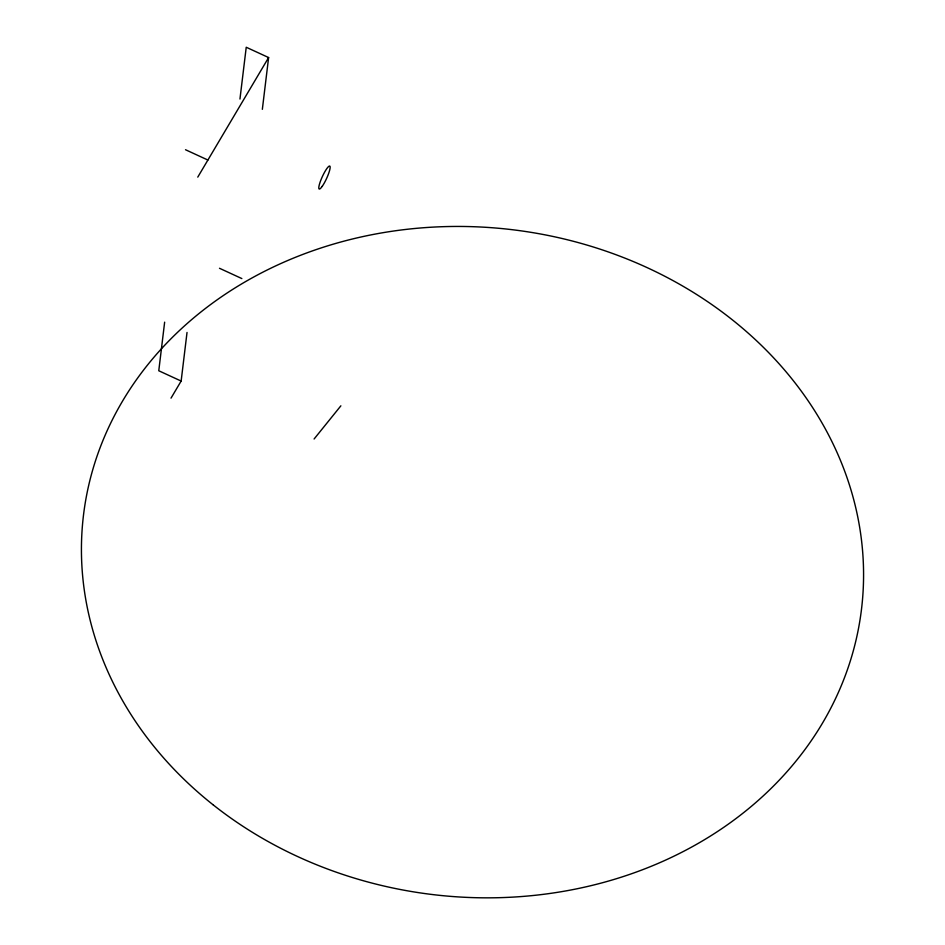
<?xml version="1.0" encoding="UTF-8"?>
<svg xmlns="http://www.w3.org/2000/svg" width="945" height="945" viewBox="0 0 945 945"><rect width="100%" height="100%" fill="white"/><g stroke="black" fill="none" stroke-linecap="round" stroke-linejoin="round"><path stroke-width="1.42" d="M164.643 322.162L158.772 370.759L181.145 381.059L171.021 398.14M181.145 381.059L187.027 332.463M239.959 99.048L246.232 47.25L268.616 57.55L262.344 109.337M197.777 177.117L268.616 57.55M314.094 439L340.873 405.818M185.515 149.735L207.888 160.036M219.488 268.274L241.861 278.574M213.346 804.998A391.844 334.813 6.9 0 0 855.721 641.419A391.844 334.813 6.9 0 0 348.433 239.995A391.844 334.813 6.9 0 0 213.346 804.998M322.245 186.319A12.651 2.315 -65.3 0 0 330.112 166.674A12.651 2.315 -65.3 0 0 321.04 179.668A12.651 2.315 -65.3 0 0 322.245 186.319"/></g></svg>
